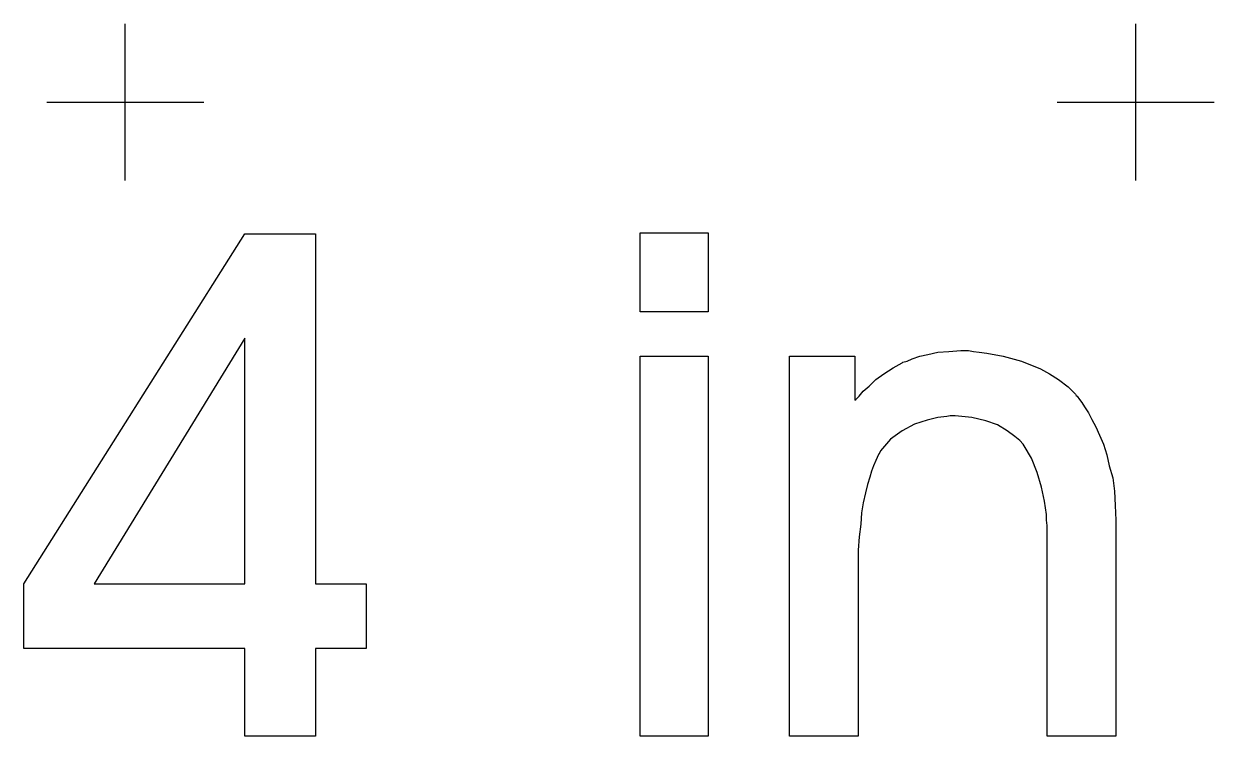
# Model space of a CAD drawing. Extents: x -69.4 to 29.6, y -21.9 to 37.7.
# Drawn here: x -43.416 to -40.004, y 22.618 to 24.662 of the extents above; entities that cross this region are included whole.
import ezdxf

# ---------------------------------------------------------------- set-up
doc = ezdxf.new("R2010")
doc.units = 0
doc.layers.add('gg1', color=1, linetype='CONTINUOUS')
doc.layers.add('gto', color=5, linetype='CONTINUOUS')

msp = doc.modelspace()

# ---------------------------------------------------------------- linework, layer by layer
at = {"layer": 'gg1', "color": 1}
for points in [[(-43.125086, 24.212048), (-43.125086, 24.662049)], [(-40.22908, 24.212048), (-40.22908, 24.662049)], [(-43.350087, 24.437049), (-42.900086, 24.437049)], [(-40.454081, 24.437049), (-40.00408, 24.437049)]]:
    msp.add_lwpolyline(points, dxfattribs=at)
at = {"layer": 'gto', "color": 5}
for points in [[(-42.580085, 23.055046), (-42.435085, 23.055046), (-42.435085, 22.870046), (-42.580085, 22.870046), (-42.580085, 22.618045), (-42.782086, 22.618045), (-42.782086, 22.870046), (-43.416087, 22.870046), (-43.416087, 23.055046), (-42.782086, 24.059048), (-42.580085, 24.059048), (-42.580085, 23.055046)], [(-41.454083, 23.836048), (-41.649083, 23.836048), (-41.649083, 24.062048), (-41.454083, 24.062048), (-41.454083, 23.836048)], [(-42.782086, 23.760048), (-43.214086, 23.055046), (-42.782086, 23.055046), (-42.782086, 23.760048)], [(-40.694081, 23.722047), (-40.678081, 23.720047), (-40.656081, 23.717047), (-40.609081, 23.708047), (-40.556081, 23.694047), (-40.502081, 23.672047), (-40.476081, 23.658047), (-40.450081, 23.641047), (-40.423081, 23.620047), (-40.402081, 23.599047), (-40.400081, 23.596047), (-40.397081, 23.594047), (-40.390081, 23.584047), (-40.383081, 23.575047), (-40.376081, 23.563047), (-40.364081, 23.546047), (-40.355081, 23.527047), (-40.343081, 23.506047), (-40.333081, 23.482047), (-40.321081, 23.456047), (-40.312081, 23.425047), (-40.305081, 23.394047), (-40.295081, 23.359047), (-40.290081, 23.321047), (-40.288081, 23.280047), (-40.286081, 23.238046), (-40.286081, 22.618045), (-40.483081, 22.618045), (-40.483081, 23.195046), (-40.483081, 23.197046), (-40.483081, 23.202046), (-40.483081, 23.212046), (-40.483081, 23.223046), (-40.485081, 23.238046), (-40.485081, 23.254047), (-40.490081, 23.292047), (-40.499081, 23.333047), (-40.511081, 23.375047), (-40.528081, 23.416047), (-40.549081, 23.451047), (-40.552081, 23.456047), (-40.561081, 23.466047), (-40.575081, 23.478047), (-40.597081, 23.494047), (-40.625081, 23.511047), (-40.659081, 23.523047), (-40.699081, 23.532047), (-40.746081, 23.537047), (-40.761082, 23.537047), (-40.770082, 23.535047), (-40.796082, 23.532047), (-40.827082, 23.525047), (-40.863082, 23.513047), (-40.898082, 23.494047), (-40.932082, 23.470047), (-40.960082, 23.437047), (-40.962082, 23.432047), (-40.965082, 23.428047), (-40.970082, 23.418047), (-40.974082, 23.409047), (-40.981082, 23.394047), (-40.986082, 23.378047), (-40.991082, 23.361047), (-40.998082, 23.340047), (-41.003082, 23.316047), (-41.010082, 23.288047), (-41.015082, 23.259047), (-41.017082, 23.226046), (-41.022082, 23.190046), (-41.024082, 23.152046), (-41.024082, 23.112046), (-41.024082, 22.618045), (-41.221082, 22.618045), (-41.221082, 23.708047), (-41.034082, 23.708047), (-41.034082, 23.582047), (-41.031082, 23.584047), (-41.022082, 23.594047), (-41.010082, 23.608047), (-40.993082, 23.622047), (-40.974082, 23.641047), (-40.951082, 23.658047), (-40.924082, 23.675047), (-40.898082, 23.689047), (-40.896082, 23.691047), (-40.884082, 23.694047), (-40.870082, 23.701047), (-40.848082, 23.708047), (-40.825082, 23.713047), (-40.796082, 23.720047), (-40.765082, 23.722047), (-40.730081, 23.725047), (-40.708081, 23.725047), (-40.694081, 23.722047)], [(-41.454083, 22.618045), (-41.649083, 22.618045), (-41.649083, 23.708047), (-41.454083, 23.708047), (-41.454083, 22.618045)]]:
    msp.add_lwpolyline(points, dxfattribs=at)

doc.saveas('drawing.dxf')
